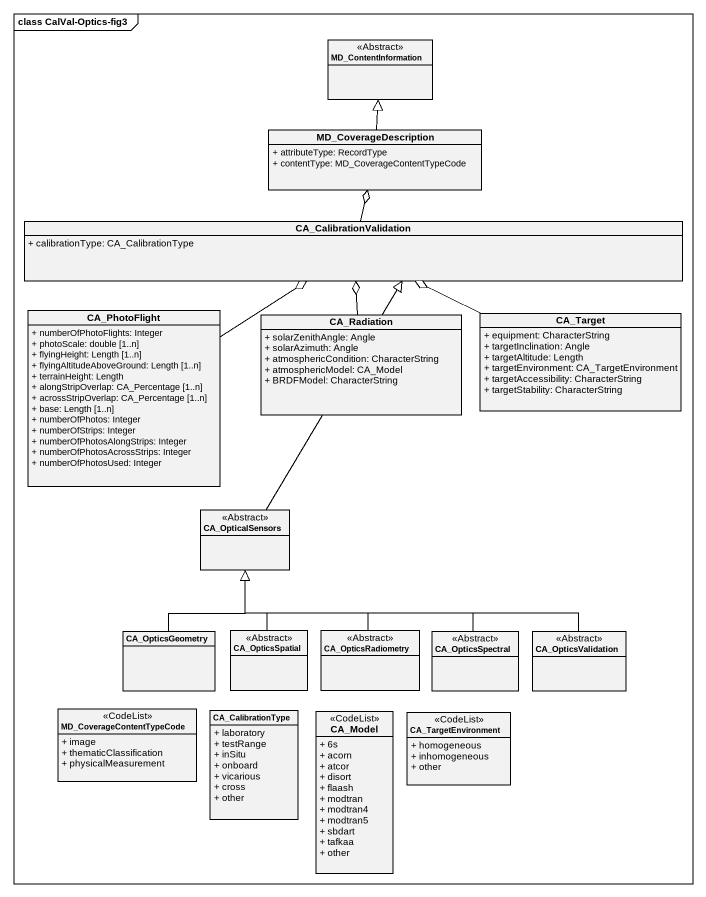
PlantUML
@startuml
mainframe class CalVal-Optics-fig3
hide circle
hide empty members
skinparam classAttributeIconSize 0
class MD_ContentInformation <<Abstract>>
class MD_CoverageDescription {
  + attributeType: RecordType
  + contentType: MD_CoverageContentTypeCode
}
class CA_CalibrationValidation {
  + calibrationType: CA_CalibrationType
}
class CA_PhotoFlight {
  + numberOfPhotoFlights: Integer
  + photoScale: double [1..n]
  + flyingHeight: Length [1..n]
  + flyingAltitudeAboveGround: Length [1..n]
  + terrainHeight: Length
  + alongStripOverlap: CA_Percentage [1..n]
  + acrossStripOverlap: CA_Percentage [1..n]
  + base: Length [1..n]
  + numberOfPhotos: Integer
  + numberOfStrips: Integer
  + numberOfPhotosAlongStrips: Integer
  + numberOfPhotosAcrossStrips: Integer
  + numberOfPhotosUsed: Integer
}
class CA_Radiation {
  + solarZenithAngle: Angle
  + solarAzimuth: Angle
  + atmosphericCondition: CharacterString
  + atmosphericModel: CA_Model
  + BRDFModel: CharacterString
}
class CA_Target {
  + equipment: CharacterString
  + targetInclination: Angle
  + targetAltitude: Length
  + targetEnvironment: CA_TargetEnvironment
  + targetAccessibility: CharacterString
  + targetStability: CharacterString
}
class CA_OpticalSensors <<Abstract>>
class CA_OpticsGeometry
class CA_OpticsSpatial <<Abstract>>
class CA_OpticsRadiometry <<Abstract>>
class CA_OpticsSpectral <<Abstract>>
class CA_OpticsValidation <<Abstract>>
class MD_CoverageContentTypeCode <<CodeList>> {
  + image
  + thematicClassification
  + physicalMeasurement
}
class CA_CalibrationType {
  + laboratory
  + testRange
  + inSitu
  + onboard
  + vicarious
  + cross
  + other
}
class CA_Model <<CodeList>> {
  + 6s
  + acorn
  + atcor
  + disort
  + flaash
  + modtran
  + modtran4
  + modtran5
  + sbdart
  + tafkaa
  + other
}
class CA_TargetEnvironment <<CodeList>> {
  + homogeneous
  + inhomogeneous
  + other
}
MD_CoverageDescription -up-|> MD_ContentInformation
CA_CalibrationValidation -up-o MD_CoverageDescription
CA_PhotoFlight -up-o CA_CalibrationValidation
CA_Radiation -up-o CA_CalibrationValidation
CA_Target -left-o CA_CalibrationValidation
CA_OpticalSensors -up-|> CA_CalibrationValidation
CA_OpticsGeometry -up-|> CA_OpticalSensors
CA_OpticsSpatial -up-|> CA_OpticalSensors
CA_OpticsRadiometry -up-|> CA_OpticalSensors
CA_OpticsSpectral -left-|> CA_OpticalSensors
CA_OpticsValidation -left-|> CA_OpticalSensors
@enduml
